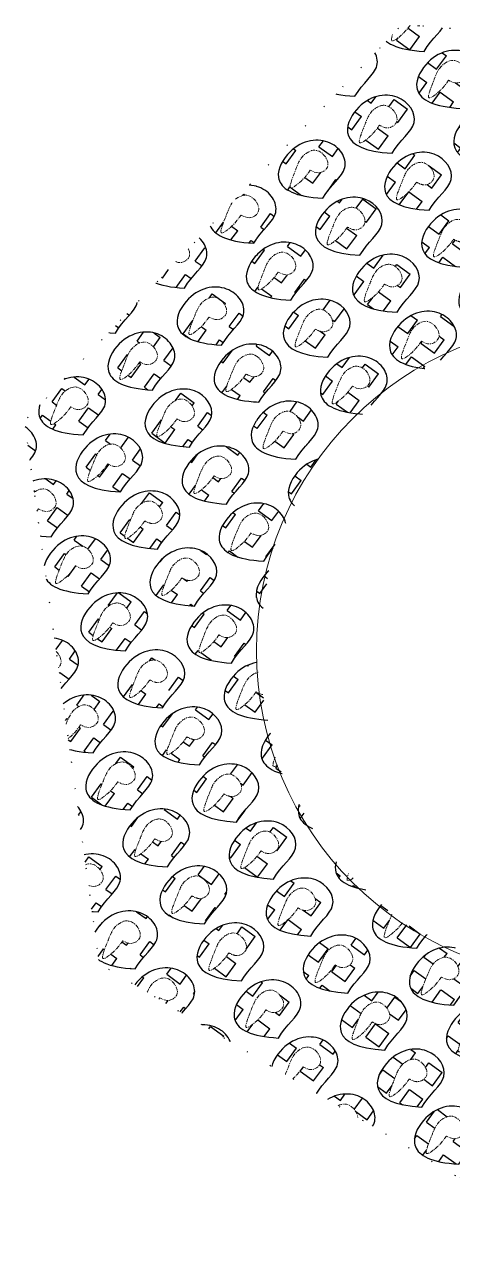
# Model space of a CAD drawing. Header units: metres. Extents: x 7423802 to 7424805, y 5547492 to 5548090.
# Drawn here: x 7424014.9 to 7424064.3, y 5547563.8 to 5547704.6 of the extents above; entities that cross this region are included whole.
import ezdxf
from ezdxf.lldxf.tags import DXFTag
from ezdxf.xclip import XClip

# ---------------------------------------------------------------- set-up
doc = ezdxf.new("R2010")
doc.units = ezdxf.units.M
doc.header["$XCLIPFRAME"] = 0
doc.linetypes.add('ACAD_ISO07W100', pattern=[3, 0, -3])
doc.linetypes.add('CENTER2', pattern=[1.125, 0.75, -0.125, 0.125, -0.125])
doc.layers.add('block1', color=7, linetype='Continuous')
doc.styles.get("Standard").update_dxf_attribs({"font": 'simplex.shx'})
tags = doc.linetypes.add('GAS_LINE', pattern='A,12.7,-5.08,["GAS",Standard,S=2.54,R=0,X=-2.54,Y=-1.27],-6.35', length=24.13).pattern_tags.tags
tags[6] = DXFTag(74, 10)

# ---------------------------------------------------------------- blocks, each defined once
blk = doc.blocks.new('hatch_spline')
at = {"transparency": 33554574}
h = blk.add_hatch(dxfattribs=at)
h.set_pattern_fill('SQUARE', color=2, angle=201)
h.set_pattern_definition([(201, (-7423979.264517278, -5547704.75986989), (1.137818239806329, -2.964117854128615), [3.175, -3.175]), (291, (-7423979.264517278, -5547704.75986989), (2.964117854128615, 1.137818239806329), [3.175, -3.175])])
edge = h.paths.add_edge_path()
edge.add_spline(control_points=[(-5.857893471606076, 0.9148234892636538), (0.5254013547673821, 9.689045410603285), (7.227854807861149, 1.473182311281562), (3.318091493099928, -7.221273535862565), (-4.501442330889404, -7.221273535862565), (-4.501442330889404, -1.717444008216262), (-5.857893471606076, 0.9148234892636538)], knot_values=[0, 0, 0, 0, 1, 2, 3, 4, 4, 4, 4], degree=3, periodic=0)
edge = h.paths.add_edge_path(flags=16)
edge.add_spline(control_points=[(0, 0), (-0.5021674792492153, -0.2794995014620303), (-1.621198675049943, -0.9023368500979467), (-1.728536812329649, -4.174091568120614), (2.982330547352031, -3.969654133719334), (3.366566966239177, 0.03243261858524715), (1.743348310546635, 1.995321945283214), (-1.195045324245114, 6.38195860637136), (-0.8642492587665467, 2.176036148728188), (-0.3018211806257893, 0.7599356237006007), (0, 0)], knot_values=[0, 0, 0, 0, 1.656528337866941, 3.691411657267192, 7.508038780660311, 9.966270607100121, 13.77390573239109, 16.91747088329315, 19.28498090402603, 22.02690629592761, 22.02690629592761, 22.02690629592761, 22.02690629592761], degree=3, periodic=0)
at = {"color": 6, "lineweight": -2}
blk.add_open_spline([(-5.857893471606076, 0.9148234892636538), (0.5254013547673821, 9.689045410603285), (7.227854807861149, 1.473182311281562), (3.318091493099928, -7.221273535862565), (-4.501442330889404, -7.221273535862565), (-4.501442330889404, -1.717444008216262), (-5.857893471606076, 0.9148234892636538)], degree=3, dxfattribs=at)
at = {"color": 4, "linetype": 'CENTER2', "lineweight": 20}
blk.add_spline([(0, 0), (-1.291781322099268, -1.037008751183748), (-1.291781322099268, -3.071892070583999), (2.52484580129385, -3.071892070583999), (3.112017821520567, -0.6848158817738295), (1.330927082337439, 2.680566864088178), (-0.802471905015409, 4.989378380589187), (-0.802471905015409, 2.621868359856308), (0, 0)], degree=3, dxfattribs=at)
blk = doc.blocks.new('block1')
at = {"layer": 'block1', "color": 2, "linetype": 'ACAD_ISO07W100', "lineweight": -3, "elevation": 208, "flags": 128}
blk.add_lwpolyline([(1.342236456461251, 1.280465233139694), (-33.61044885776937, 53.98387701995671), (-96.60827826801687, 59.51680701691657), (-140.2126013059169, 13.71284608542919), (-131.5884733581915, -48.93668896425515), (-77.23003866989166, -81.25542042031884), (-18.07030727155507, -58.90668431483209)], close=True, dxfattribs=at)
at = {"layer": 'block1', "color": 3, "linetype": 'GAS_LINE', "lineweight": 5}
blk.add_circle((-75.58591820951551, -12.78543201182038, 208), 37.85360475452168, dxfattribs=at)
at = {"layer": 'block1'}
ref = blk.add_blockref('hatch_spline', (-103.5124216564, 54.4605379877612), dxfattribs=dict(at, xscale=0.6, yscale=0.6, zscale=0.6, rotation=123.0175297445409))
XClip(ref).set_block_clipping_path([(-59.89904173859395, -91.82400900870562), (0.7961065087001771, -14.24048314243555), (-8.62678069085814, 25.337823497131467), (-84.96128992014565, 74.94324406422675), (-70.45975093008019, 61.93172178789973), (-60.61972487648018, 45.11600793711841), (-56.379646327579394, 26.099802246317267), (-58.143887819955125, 6.696663403883576), (-65.74419520259835, -11.2429484333843), (-78.45573389553465, -26.008148362860084), (-95.06621571094729, -36.19079236499965), (-113.99151371908374, -40.81977069191635), (-133.42673901212402, -39.453621784225106), (-151.51837137178518, -32.222634049132466), (-153.71549907815643, -30.858072770759463)])
ref = blk.add_blockref('hatch_spline', (-95.52982807904482, 59.64796783681959), dxfattribs=dict(at, xscale=0.6, yscale=0.6, zscale=0.6, rotation=123.0175297445409))
XClip(ref).set_block_clipping_path([(-59.89904173964169, -75.95726980827749), (0.7961065076524392, 1.6262560579925776), (-8.626780691905878, 41.204562697559595), (-84.96128992119338, 90.80998326465487), (-70.45975093112793, 77.79846098832786), (-60.619724877527915, 60.98274713754654), (-56.37964632862713, 41.966541446745396), (-58.14388782100286, 22.563402604311705), (-65.74419520364609, 4.623790767043829), (-78.45573389658239, -10.141409162431955), (-95.06621571199503, -20.324053164571524), (-113.99151372013148, -24.95303149148822), (-133.42673901317175, -23.586882583796978), (-151.51837137283292, -16.355894848704338), (-153.71549907920416, -14.991333570331335)])
ref = blk.add_blockref('hatch_spline', (-91.25160806439817, 53.06449729204178), dxfattribs=dict(at, xscale=0.6, yscale=0.6, zscale=0.6, rotation=123.0175297445409))
XClip(ref).set_block_clipping_path([(-46.813293458661065, -75.95726980827749), (13.881854788633063, 1.6262560579925776), (4.458967589074746, 41.204562697559595), (-71.87554164021276, 90.80998326465487), (-57.374002650147304, 77.79846098832786), (-47.53397659654729, 60.98274713754654), (-43.29389804764651, 41.966541446745396), (-45.05813954002224, 22.563402604311705), (-52.65844692266546, 4.623790767043829), (-65.36998561560176, -10.141409162431955), (-81.9804674310144, -20.324053164571524), (-100.90576543915085, -24.95303149148822), (-120.34099073219113, -23.586882583796978), (-138.4326230918523, -16.355894848704338), (-140.62975079822354, -14.991333570331335)])
ref = blk.add_blockref('hatch_spline', (-111.4950152346864, 49.27310813870281), dxfattribs=dict(at, xscale=0.6, yscale=0.6, zscale=0.6, rotation=123.0175297445409))
XClip(ref).set_block_clipping_path([(-59.89904173766263, -107.69074820913374), (0.7961065096314996, -30.10722234286368), (-8.626780689926818, 9.471084296703339), (-84.96128991921432, 59.07650486379862), (-70.45975092914887, 46.064982587471604), (-60.619724875548854, 29.249268736690283), (-56.37964632664807, 10.23306304588914), (-58.1438878190238, -9.170075796544552), (-65.74419520166703, -27.109687633812428), (-78.45573389460333, -41.87488756328821), (-95.06621571001597, -52.05753156542778), (-113.99151371815242, -56.686509892344475), (-133.4267390111927, -55.320360984653234), (-151.51837137085386, -48.089373249560595), (-153.7154990772251, -46.72481197118759)])
at = {"layer": 'block1', "xscale": 0.6, "yscale": 0.6, "zscale": 0.6, "rotation": 123.0175297445409}
for p in [(-99.23420164175332, 47.87706744298339), (-86.97338804975152, 46.48102674726397), (-94.95598162710667, 41.29359689820558), (-102.9385752053931, 36.10616705007851), (-90.67776161246002, 34.71012635342777), (-98.66035519074649, 29.52269650436938), (-106.6429487681016, 24.33526665624231), (-122.6081359237432, 13.96040695905685), (-130.5907295020297, 8.772977109998465), (-126.3125094864517, 2.189506565220654), (-122.0342894727364, -4.393963979557157), (-130.0168830510229, -9.581393828615546), (-125.7386630363762, -16.16486437339336), (-121.4604430217296, -22.74833491817117), (-117.1822230070829, -29.33180546294898), (-125.1648165844381, -34.51923531200737), (-112.9040029924363, -35.91527600772679), (-120.8865965697914, -41.10270585678518), (-108.6257829777896, -42.4987465525046), (-116.6083765551448, -47.68617640156299), (-104.347562963143, -49.08221709728241), (-100.0693429484963, -55.66568764206022), (-87.8085293546319, -57.06172833777964), (-95.79112293384969, -62.24915818683803)]:
    blk.add_blockref('hatch_spline', p, dxfattribs=at)
at = {"layer": 'block1'}
ref = blk.add_blockref('hatch_spline', (-107.2167952191085, 42.689637593925), dxfattribs=dict(at, xscale=0.6, yscale=0.6, zscale=0.6, rotation=123.0175297445409))
XClip(ref).set_block_clipping_path([(-46.813293455634266, -107.69074820913374), (13.881854791659862, -30.10722234286368), (4.458967592101544, 9.471084296703339), (-71.87554163718596, 59.07650486379862), (-57.374002647120506, 46.064982587471604), (-47.53397659352049, 29.249268736690283), (-43.29389804461971, 10.23306304588914), (-45.05813953699544, -9.170075796544552), (-52.65844691963866, -27.109687633812428), (-65.36998561257496, -41.87488756328821), (-81.9804674279876, -52.05753156542778), (-100.90576543612406, -56.686509892344475), (-120.34099072916433, -55.320360984653234), (-138.4326230888255, -48.089373249560595), (-140.62975079519674, -46.72481197118759)])
ref = blk.add_blockref('hatch_spline', (-115.1993887973949, 37.50220774579793), dxfattribs=dict(at, xscale=0.6, yscale=0.6, zscale=0.6, rotation=123.0175297445409))
XClip(ref).set_block_clipping_path([(-156.45848546316847, -129.97256425768137), (-222.94073486933485, -48.18388653174043), (-200.44677622569725, 54.78843554854393), (-105.91501917643473, 101.40414320677519), (-10.529804880265146, 56.560657788068056), (4.458967592101544, -6.395654913038015), (-71.87554166512564, 43.20976567082107), (-74.07266938732937, 44.5743269585073), (-92.16430174605921, 51.805314691737294), (-111.59952703909948, 53.171463599428535), (-130.52482504723594, 48.542485274374485), (-147.13530686451122, 38.35984127596021), (-159.84684555558488, 23.594641340896487), (-167.4471529382281, 5.655029509216547), (-169.21139443153515, -13.748109336942434), (-164.97131588170305, -32.76431502774358), (-155.13128982903436, -49.580028880387545), (-140.62975083803758, -62.59155115485191), (-46.813293455634266, -123.5574874188751), (-51.062517795246094, -128.98905511572957)])
ref = blk.add_blockref('hatch_spline', (-115.1993887973949, 37.50220774486661), dxfattribs=dict(at, xscale=0.6, yscale=0.6, zscale=0.6, rotation=123.0175297445409))
XClip(ref).set_block_clipping_path([(-46.813293455634266, -123.5574874188751), (13.881854791659862, -45.97396155260503), (4.458967592101544, -6.395654913038015), (-71.87554163718596, 43.209765654057264), (-57.374002647120506, 30.19824337773025), (-47.53397659352049, 13.382529526948929), (-43.29389804461971, -5.633676163852215), (-45.05813953699544, -25.036815006285906), (-52.65844691963866, -42.97642684355378), (-65.36998561257496, -57.741626773029566), (-81.9804674279876, -67.92427077516913), (-100.90576543612406, -72.55324910208583), (-120.34099072916433, -71.18710019439459), (-138.4326230888255, -63.95611245930195), (-140.62975079519674, -62.591551180928946)])
ref = blk.add_blockref('hatch_spline', (-123.1819823756814, 32.31477789673954), dxfattribs=dict(at, xscale=0.6, yscale=0.6, zscale=0.6, rotation=123.0175297445409))
XClip(ref).set_block_clipping_path([(-156.45848546316847, -145.8393034581095), (-222.94073486933485, -64.05062573216856), (-200.44677622569725, 38.9216963481158), (-105.91501917643473, 85.53740400634706), (-10.529804880265146, 40.69391858763993), (4.458967592101544, -22.262394113466144), (-71.87554166512564, 27.343026470392942), (-74.07266938732937, 28.70758775807917), (-92.16430174605921, 35.938575491309166), (-111.59952703909948, 37.304724399000406), (-130.52482504723594, 32.67574607394636), (-147.13530686451122, 22.49310207553208), (-159.84684555558488, 7.727902140468359), (-167.4471529382281, -10.211709691211581), (-169.21139443153515, -29.614848537370563), (-164.97131588170305, -48.631054228171706), (-155.13128982903436, -65.44676808081567), (-140.62975083803758, -78.45829035528004), (-46.813293455634266, -139.42422661930323), (-51.062517795246094, -144.8557943161577)])
ref = blk.add_blockref('hatch_spline', (-110.9211687836796, 30.91873720195144), dxfattribs=dict(at, xscale=0.6, yscale=0.6, zscale=0.6, rotation=123.0175297445409))
XClip(ref).set_block_clipping_path([(-143.37273718521465, -129.97256425768137), (-209.85498659138102, -48.18388653174043), (-187.36102794774342, 54.78843554854393), (-92.8292708984809, 101.40414320677519), (2.5559433976886794, 56.560657788068056), (17.54471587005537, -6.395654913038015), (-58.78979338717181, 43.20976567082107), (-60.986921109375544, 44.5743269585073), (-79.07855346810538, 51.805314691737294), (-98.51377876114566, 53.171463599428535), (-117.43907676928211, 48.542485274374485), (-134.0495585865574, 38.35984127596021), (-146.76109727763105, 23.594641340896487), (-154.36140466027427, 5.655029509216547), (-156.12564615358133, -13.748109336942434), (-151.88556760374922, -32.76431502774358), (-142.04554155108053, -49.580028880387545), (-127.54400256008375, -62.59155115485191), (-33.72754517768044, -123.5574874188751), (-37.97676951729227, -128.98905511572957)])
ref = blk.add_blockref('hatch_spline', (-110.9211687827483, 30.91873720102012), dxfattribs=dict(at, xscale=0.6, yscale=0.6, zscale=0.6, rotation=123.0175297445409))
XClip(ref).set_block_clipping_path([(-33.727545175584964, -123.5574874188751), (26.967603071709163, -45.97396155260503), (17.544715872150846, -6.395654913038015), (-58.78979335713666, 43.209765654057264), (-44.288254367071204, 30.19824337773025), (-34.44822831347119, 13.382529526948929), (-30.208149764570408, -5.633676163852215), (-31.97239125694614, -25.036815006285906), (-39.57269863958936, -42.97642684355378), (-52.28423733252566, -57.741626773029566), (-68.8947191479383, -67.92427077516913), (-87.82001715607475, -72.55324910208583), (-107.25524244911503, -71.18710019439459), (-125.34687480877619, -63.95611245930195), (-127.54400251514744, -62.591551180928946)])
ref = blk.add_blockref('hatch_spline', (-86.39954159781337, 28.12665580864996), dxfattribs=dict(at, xscale=0.6, yscale=0.6, zscale=0.6, rotation=123.0175297445409))
XClip(ref).set_block_clipping_path([(-7.556048613623716, -91.82400900870562), (53.13909963367041, -14.24048314243555), (43.716212434112094, 25.337823497131467), (-32.61829679517541, 74.94324406422675), (-18.116757805109955, 61.93172178789973), (-8.276731751509942, 45.11600793711841), (-4.036653202609159, 26.099802246317267), (-5.8008946949848905, 6.696663403883576), (-13.401202077628113, -11.2429484333843), (-26.112740770564415, -26.008148362860084), (-42.723222585977055, -36.19079236499965), (-61.648520594113506, -40.81977069191635), (-81.08374588715378, -39.453621784225106), (-99.17537824681494, -32.222634049132466), (-101.37250595318619, -30.858072770759463)])
ref = blk.add_blockref('hatch_spline', (-131.1645759530365, 27.12734804861248), dxfattribs=dict(at, xscale=0.6, yscale=0.6, zscale=0.6, rotation=123.0175297445409))
XClip(ref).set_block_clipping_path([(-156.45848546316847, -161.70604265667498), (-222.94073486933485, -79.91736493073404), (-200.44677622569725, 23.05495714955032), (-105.91501917643473, 69.67066480778158), (-10.529804880265146, 24.827179389074445), (4.458967592101544, -38.12913331203163), (-71.87554166512564, 11.47628727182746), (-74.07266938732937, 12.840848559513688), (-92.16430174605921, 20.071836292743683), (-111.59952703909948, 21.437985200434923), (-130.52482504723594, 16.809006875380874), (-147.13530686451122, 6.626362876966596), (-159.84684555558488, -8.138837058097124), (-167.4471529382281, -26.078448889777064), (-169.21139443153515, -45.481587735936046), (-164.97131588170305, -64.49779342673719), (-155.13128982903436, -81.31350727938116), (-140.62975083803758, -94.32502955384552), (-46.813293455634266, -155.2909658178687), (-51.062517795246094, -160.72253351472318)])
ref = blk.add_blockref('hatch_spline', (-118.9037623610348, 25.73130735289305), dxfattribs=dict(at, xscale=0.6, yscale=0.6, zscale=0.6, rotation=123.0175297445409))
XClip(ref).set_block_clipping_path([(-143.3727371841669, -145.8393034581095), (-209.85498659033328, -64.05062573216856), (-187.36102794669569, 38.9216963481158), (-92.82927089743316, 85.53740400634706), (2.5559433987364173, 40.69391858763993), (17.544715871103108, -22.262394113466144), (-58.789793386124074, 27.343026470392942), (-60.986921108327806, 28.70758775807917), (-79.07855346705765, 35.938575491309166), (-98.51377876009792, 37.304724399000406), (-117.43907676823437, 32.67574607394636), (-134.04955858550966, 22.49310207553208), (-146.7610972765833, 7.727902140468359), (-154.36140465922654, -10.211709691211581), (-156.1256461525336, -29.614848537370563), (-151.88556760270149, -48.631054228171706), (-142.0455415500328, -65.44676808081567), (-127.54400255903602, -78.45829035528004), (-33.7275451766327, -139.42422661930323), (-37.97676951624453, -144.8557943161577)])
ref = blk.add_blockref('hatch_spline', (-118.9037623610348, 25.73130735196173), dxfattribs=dict(at, xscale=0.6, yscale=0.6, zscale=0.6, rotation=123.0175297445409))
XClip(ref).set_block_clipping_path([(-33.727545175584964, -139.42422661930323), (26.967603071709163, -61.84070075303316), (17.544715872150846, -22.262394113466144), (-58.78979335713666, 27.343026453629136), (-44.288254367071204, 14.331504177302122), (-34.44822831347119, -2.4842096734791994), (-30.208149764570408, -21.500415364280343), (-31.97239125694614, -40.903554206714034), (-39.57269863958936, -58.84316604398191), (-52.28423733252566, -73.6083659734577), (-68.8947191479383, -83.79100997559726), (-87.82001715607475, -88.41998830251396), (-107.25524244911503, -87.05383939482272), (-125.34687480877619, -79.82285165973008), (-127.54400251514744, -78.45829038135707)])
ref = blk.add_blockref('hatch_spline', (-94.38213517516851, 22.93922595959157), dxfattribs=dict(at, xscale=0.6, yscale=0.6, zscale=0.6, rotation=123.0175297445409))
XClip(ref).set_block_clipping_path([(-7.5560486116446555, -107.69074820913374), (53.13909963564947, -30.10722234286368), (43.716212436091155, 9.471084296703339), (-32.61829679319635, 59.07650486379862), (-18.116757803130895, 46.064982587471604), (-8.276731749530882, 29.249268736690283), (-4.036653200630099, 10.23306304588914), (-5.80089469300583, -9.170075796544552), (-13.401202075649053, -27.109687633812428), (-26.112740768585354, -41.87488756328821), (-42.723222583997995, -52.05753156542778), (-61.648520592134446, -56.686509892344475), (-81.08374588517472, -55.320360984653234), (-99.17537824483588, -48.089373249560595), (-101.37250595120713, -46.72481197118759)])
ref = blk.add_blockref('hatch_spline', (-126.8863559383899, 20.54387750383466), dxfattribs=dict(at, xscale=0.6, yscale=0.6, zscale=0.6, rotation=123.0175297445409))
XClip(ref).set_block_clipping_path([(-143.37273718218785, -161.70604265667498), (-209.85498658835422, -79.91736493073404), (-187.36102794471662, 23.05495714955032), (-92.8292708954541, 69.67066480778158), (2.5559434007154778, 24.827179389074445), (17.54471587308217, -38.12913331203163), (-58.789793384145014, 11.47628727182746), (-60.986921106348746, 12.840848559513688), (-79.07855346507858, 20.071836292743683), (-98.51377875811886, 21.437985200434923), (-117.43907676625531, 16.809006875380874), (-134.0495585835306, 6.626362876966596), (-146.76109727460425, -8.138837058097124), (-154.36140465724748, -26.078448889777064), (-156.12564615055453, -45.481587735936046), (-151.88556760072242, -64.49779342673719), (-142.04554154805373, -81.31350727938116), (-127.54400255705696, -94.32502955384552), (-33.72754517465364, -155.2909658178687), (-37.97676951426547, -160.72253351472318)])
ref = blk.add_blockref('hatch_spline', (-114.6255423463881, 19.14783680811524), dxfattribs=dict(at, xscale=0.6, yscale=0.6, zscale=0.6, rotation=123.0175297445409))
XClip(ref).set_block_clipping_path([(-130.28698890318628, -145.8393034581095), (-196.76923830935266, -64.05062573216856), (-174.27527966571506, 38.9216963481158), (-79.74352261645254, 85.53740400634706), (15.641691679717042, 40.69391858763993), (30.630464152083732, -22.262394113466144), (-45.70404510514345, 27.343026470392942), (-47.90117282734718, 28.70758775807917), (-65.99280518607702, 35.938575491309166), (-85.4280304791173, 37.304724399000406), (-104.35332848725375, 32.67574607394636), (-120.96381030452903, 22.49310207553208), (-133.6753489956027, 7.727902140468359), (-141.2756563782459, -10.211709691211581), (-143.03989787155297, -29.614848537370563), (-138.79981932172086, -48.631054228171706), (-128.95979326905217, -65.44676808081567), (-114.45825427805539, -78.45829035528004), (-20.641796895652078, -139.42422661930323), (-24.891021235263906, -144.8557943161577)])
ref = blk.add_blockref('hatch_spline', (-114.6255423454568, 19.14783680718392), dxfattribs=dict(at, xscale=0.6, yscale=0.6, zscale=0.6, rotation=123.0175297445409))
XClip(ref).set_block_clipping_path([(-20.641796893673018, -139.42422661930323), (40.05335135362111, -61.84070075303316), (30.630464154062793, -22.262394113466144), (-45.70404507522471, 27.343026453629136), (-31.202506085159257, 14.331504177302122), (-21.362480031559244, -2.4842096734791994), (-17.12240148265846, -21.500415364280343), (-18.886642975034192, -40.903554206714034), (-26.486950357677415, -58.84316604398191), (-39.198489050613716, -73.6083659734577), (-55.80897086602636, -83.79100997559726), (-74.73426887416281, -88.41998830251396), (-94.16949416720308, -87.05383939482272), (-112.26112652686425, -79.82285165973008), (-114.4582542332355, -78.45829038135707)])
ref = blk.add_blockref('hatch_spline', (-102.364728753455, 17.75179611053318), dxfattribs=dict(at, xscale=0.6, yscale=0.6, zscale=0.6, rotation=123.0175297445409))
XClip(ref).set_block_clipping_path([(-7.5560486116446555, -123.5574874188751), (53.13909963564947, -45.97396155260503), (43.716212436091155, -6.395654913038015), (-32.61829679319635, 43.209765654057264), (-18.116757803130895, 30.19824337773025), (-8.276731749530882, 13.382529526948929), (-4.036653200630099, -5.633676163852215), (-5.80089469300583, -25.036815006285906), (-13.401202075649053, -42.97642684355378), (-26.112740768585354, -57.741626773029566), (-42.723222583997995, -67.92427077516913), (-61.648520592134446, -72.55324910208583), (-81.08374588517472, -71.18710019439459), (-99.17537824483588, -63.95611245930195), (-101.37250595120713, -62.591551180928946)])
ref = blk.add_blockref('hatch_spline', (-134.8689495166764, 15.3564476557076), dxfattribs=dict(at, xscale=0.6, yscale=0.6, zscale=0.6, rotation=123.0175297445409))
XClip(ref).set_block_clipping_path([(-143.37273718311917, -177.57278186827898), (-209.85498658928555, -95.78410414233804), (-187.36102794564795, 7.18821793794632), (-92.82927089638542, 53.80392559617758), (2.555943399784155, 8.960440177470446), (17.544715872150846, -53.995872523635626), (-58.78979338507634, -4.39045193977654), (-60.98692110728007, -3.025890652090311), (-79.07855346600991, 4.205097081139684), (-98.51377875905018, 5.571245988830924), (-117.43907676718663, 0.9422676637768745), (-134.04955858446192, -9.240376334637403), (-146.76109727553558, -24.005576269701123), (-154.3614046581788, -41.94518810138106), (-156.12564615148585, -61.348326947540045), (-151.88556760165375, -80.36453263834119), (-142.04554154898506, -97.18024649098516), (-127.54400255798828, -110.19176876544952), (-33.727545175584964, -171.1577050294727), (-37.97676951519679, -176.58927272632718)])
ref = blk.add_blockref('hatch_spline', (-110.3473223317415, 12.56436626240611), dxfattribs=dict(at, xscale=0.6, yscale=0.6, zscale=0.6, rotation=123.0175297445409))
XClip(ref).set_block_clipping_path([(-117.2012406202266, -145.8393034581095), (-183.68349002639297, -64.05062573216856), (-161.18953138275538, 38.9216963481158), (-66.65777433349285, 85.53740400634706), (28.727439962676726, 40.69391858763993), (43.71621243504342, -22.262394113466144), (-32.618296822183765, 27.343026470392942), (-34.8154245443875, 28.70758775807917), (-52.907056903117336, 35.938575491309166), (-72.34228219615761, 37.304724399000406), (-91.26758020429406, 32.67574607394636), (-107.87806202156935, 22.49310207553208), (-120.589600712643, 7.727902140468359), (-128.18990809528623, -10.211709691211581), (-129.95414958859328, -29.614848537370563), (-125.71407103876118, -48.631054228171706), (-115.87404498609249, -65.44676808081567), (-101.37250599509571, -78.45829035528004), (-7.556048612692393, -139.42422661930323), (-11.805272952304222, -144.8557943161577)])
ref = blk.add_blockref('hatch_spline', (-110.3473223308101, 12.56436626240611), dxfattribs=dict(at, xscale=0.6, yscale=0.6, zscale=0.6, rotation=123.0175297445409))
XClip(ref).set_block_clipping_path([(-7.5560486116446555, -139.42422661930323), (53.13909963564947, -61.84070075303316), (43.716212436091155, -22.262394113466144), (-32.61829679319635, 27.343026453629136), (-18.116757803130895, 14.331504177302122), (-8.276731749530882, -2.4842096734791994), (-4.036653200630099, -21.500415364280343), (-5.80089469300583, -40.903554206714034), (-13.401202075649053, -58.84316604398191), (-26.112740768585354, -73.6083659734577), (-42.723222583997995, -83.79100997559726), (-61.648520592134446, -88.41998830251396), (-81.08374588517472, -87.05383939482272), (-99.17537824483588, -79.82285165973008), (-101.37250595120713, -78.45829038135707)])
ref = blk.add_blockref('hatch_spline', (-98.08650873880833, 11.16832556668669), dxfattribs=dict(at, xscale=0.6, yscale=0.6, zscale=0.6, rotation=123.0175297445409))
XClip(ref).set_block_clipping_path([(5.529699667356908, -123.5574874188751), (66.22484791465104, -45.97396155260503), (56.80196071509272, -6.395654913038015), (-19.532548514194787, 43.209765654057264), (-5.031009524129331, 30.19824337773025), (4.809016529470682, 13.382529526948929), (9.049095078371465, -5.633676163852215), (7.284853585995734, -25.036815006285906), (-0.31545379664748907, -42.97642684355378), (-13.02699248958379, -57.741626773029566), (-29.63747430499643, -67.92427077516913), (-48.56277231313288, -72.55324910208583), (-67.99799760617316, -71.18710019439459), (-86.08962996583432, -63.95611245930195), (-88.28675767220557, -62.591551180928946)])
ref = blk.add_blockref('hatch_spline', (-142.8515430949628, 10.16901780571789), dxfattribs=dict(at, xscale=0.6, yscale=0.6, zscale=0.6, rotation=123.0175297445409))
XClip(ref).set_block_clipping_path([(-143.3727371811401, -193.43952106684446), (-209.85498658730648, -111.65084334090352), (-187.3610279436689, -8.678521260619164), (-92.82927089440636, 37.937186397612095), (2.5559434017632157, -6.9062990210950375), (17.544715874129906, -69.86261172220111), (-58.789793383097276, -20.257191138342023), (-60.98692110530101, -18.892629850655794), (-79.07855346403085, -11.6616421174258), (-98.51377875707112, -10.295493209734559), (-117.43907676520757, -14.924471534788609), (-134.04955858248286, -25.107115533202887), (-146.76109727355652, -39.872315468266606), (-154.36140465619974, -57.81192729994655), (-156.1256461495068, -77.21506614610553), (-151.8855675996747, -96.23127183690667), (-142.045541547006, -113.04698568955064), (-127.54400255600922, -126.058507964015), (-33.727545173605904, -187.0244442280382), (-37.97676951321773, -192.45601192489266)])
ref = blk.add_blockref('hatch_spline', (-118.3299159090966, 7.376936414279044), dxfattribs=dict(at, xscale=0.6, yscale=0.6, zscale=0.6, rotation=123.0175297445409))
XClip(ref).set_block_clipping_path([(-117.20124061917886, -161.70604265667498), (-183.68349002534524, -79.91736493073404), (-161.18953138170764, 23.05495714955032), (-66.65777433244511, 69.67066480778158), (28.727439963724464, 24.827179389074445), (43.716212436091155, -38.12913331203163), (-32.61829682113603, 11.47628727182746), (-34.81542454333976, 12.840848559513688), (-52.9070569020696, 20.071836292743683), (-72.34228219510987, 21.437985200434923), (-91.26758020324633, 16.809006875380874), (-107.87806202052161, 6.626362876966596), (-120.58960071159527, -8.138837058097124), (-128.1899080942385, -26.078448889777064), (-129.95414958754554, -45.481587735936046), (-125.71407103771344, -64.49779342673719), (-115.87404498504475, -81.31350727938116), (-101.37250599404797, -94.32502955384552), (-7.5560486116446555, -155.2909658178687), (-11.805272951256484, -160.72253351472318)])
ref = blk.add_blockref('hatch_spline', (-118.3299159090966, 7.376936413347721), dxfattribs=dict(at, xscale=0.6, yscale=0.6, zscale=0.6, rotation=123.0175297445409))
XClip(ref).set_block_clipping_path([(-7.5560486116446555, -155.2909658178687), (53.13909963564947, -77.70743995159864), (43.716212436091155, -38.12913331203163), (-32.61829679319635, 11.476287255063653), (-18.116757803130895, -1.535235021263361), (-8.276731749530882, -18.350948872044683), (-4.036653200630099, -37.367154562845826), (-5.80089469300583, -56.77029340527952), (-13.401202075649053, -74.70990524254739), (-26.112740768585354, -89.47510517202318), (-42.723222583997995, -99.65774917416275), (-61.648520592134446, -104.28672750107944), (-81.08374588517472, -102.9205785933882), (-99.17537824483588, -95.68959085829556), (-101.37250595120713, -94.32502957992256)])
ref = blk.add_blockref('hatch_spline', (-106.0691023170948, 5.9808957176283), dxfattribs=dict(at, xscale=0.6, yscale=0.6, zscale=0.6, rotation=123.0175297445409))
XClip(ref).set_block_clipping_path([(5.529699668404646, -139.42422661930323), (66.22484791569877, -61.84070075303316), (56.80196071614046, -22.262394113466144), (-19.53254851314705, 27.343026453629136), (-5.031009523081593, 14.331504177302122), (4.80901653051842, -2.4842096734791994), (9.049095079419203, -21.500415364280343), (7.284853587043472, -40.903554206714034), (-0.3154537955997512, -58.84316604398191), (-13.026992488536052, -73.6083659734577), (-29.637474303948693, -83.79100997559726), (-48.562772312085144, -88.41998830251396), (-67.99799760512542, -87.05383939482272), (-86.08962996478658, -79.82285165973008), (-88.28675767115783, -78.45829038135707)])
ref = blk.add_blockref('hatch_spline', (-138.5733230803162, 3.585547260940075), dxfattribs=dict(at, xscale=0.6, yscale=0.6, zscale=0.6, rotation=123.0175297445409))
XClip(ref).set_block_clipping_path([(-130.28698890120722, -193.43952106684446), (-196.7692383073736, -111.65084334090352), (-174.275279663736, -8.678521260619164), (-79.74352261447348, 37.937186397612095), (15.641691681696102, -6.9062990210950375), (30.630464154062793, -69.86261172220111), (-45.70404510316439, -20.257191138342023), (-47.90117282536812, -18.892629850655794), (-65.99280518409796, -11.6616421174258), (-85.42803047713824, -10.295493209734559), (-104.35332848527469, -14.924471534788609), (-120.96381030254997, -25.107115533202887), (-133.67534899362363, -39.872315468266606), (-141.27565637626685, -57.81192729994655), (-143.0398978695739, -77.21506614610553), (-138.7998193197418, -96.23127183690667), (-128.9597932670731, -113.04698568955064), (-114.45825427607633, -126.058507964015), (-20.641796893673018, -187.0244442280382), (-24.891021233284846, -192.45601192489266)])
ref = blk.add_blockref('hatch_spline', (-114.0516958944499, 0.7934658695012331), dxfattribs=dict(at, xscale=0.6, yscale=0.6, zscale=0.6, rotation=123.0175297445409))
XClip(ref).set_block_clipping_path([(-104.11549233912956, -161.70604265667498), (-170.59774174529593, -79.91736493073404), (-148.10378310165834, 23.05495714955032), (-53.57202605239581, 69.67066480778158), (41.813188243773766, 24.827179389074445), (56.80196071614046, -38.12913331203163), (-19.532548541086726, 11.47628727182746), (-21.729676263290457, 12.840848559513688), (-39.8213086220203, 20.071836292743683), (-59.25653391506057, 21.437985200434923), (-78.18183192319702, 16.809006875380874), (-94.79231374047231, 6.626362876966596), (-107.50385243154597, -8.138837058097124), (-115.10415981418919, -26.078448889777064), (-116.86840130749624, -45.481587735936046), (-112.62832275766414, -64.49779342673719), (-102.78829670499545, -81.31350727938116), (-88.28675771399867, -94.32502955384552), (5.529699668404646, -155.2909658178687), (1.280475328792818, -160.72253351472318)])
ref = blk.add_blockref('hatch_spline', (-114.0516958944499, 0.7934658685699105), dxfattribs=dict(at, xscale=0.6, yscale=0.6, zscale=0.6, rotation=123.0175297445409))
XClip(ref).set_block_clipping_path([(5.529699669335969, -155.2909658178687), (66.2248479166301, -77.70743995159864), (56.80196071707178, -38.12913331203163), (-19.532548512215726, 11.476287255063653), (-5.031009522150271, -1.535235021263361), (4.809016531449743, -18.350948872044683), (9.049095080350526, -37.367154562845826), (7.284853587974794, -56.77029340527952), (-0.3154537946684286, -74.70990524254739), (-13.02699248760473, -89.47510517202318), (-29.63747430301737, -99.65774917416275), (-48.56277231115382, -104.28672750107944), (-67.9979976041941, -102.9205785933882), (-86.08962996385526, -95.68959085829556), (-88.2867576702265, -94.32502957992256)])
ref = blk.add_blockref('hatch_spline', (-134.2951030656695, -2.997923283837736), dxfattribs=dict(at, xscale=0.6, yscale=0.6, zscale=0.6, rotation=123.0175297445409))
XClip(ref).set_block_clipping_path([(-117.20124061917886, -193.43952106684446), (-183.68349002534524, -111.65084334090352), (-161.18953138170764, -8.678521260619164), (-66.65777433244511, 37.937186397612095), (28.727439963724464, -6.9062990210950375), (43.716212436091155, -69.86261172220111), (-32.61829682113603, -20.257191138342023), (-34.81542454333976, -18.892629850655794), (-52.9070569020696, -11.6616421174258), (-72.34228219510987, -10.295493209734559), (-91.26758020324633, -14.924471534788609), (-107.87806202052161, -25.107115533202887), (-120.58960071159527, -39.872315468266606), (-128.1899080942385, -57.81192729994655), (-129.95414958754554, -77.21506614610553), (-125.71407103771344, -96.23127183690667), (-115.87404498504475, -113.04698568955064), (-101.37250599404797, -126.058507964015), (-7.5560486116446555, -187.0244442280382), (-11.805272951256484, -192.45601192489266)])
ref = blk.add_blockref('hatch_spline', (-109.7734758798033, -5.790004675276577), dxfattribs=dict(at, xscale=0.6, yscale=0.6, zscale=0.6, rotation=123.0175297445409))
XClip(ref).set_block_clipping_path([(-91.02974405919667, -161.70604265667498), (-157.51199346536305, -79.91736493073404), (-135.01803482172545, 23.05495714955032), (-40.48627777246293, 69.67066480778158), (54.89893652370665, 24.827179389074445), (69.88770899607334, -38.12913331203163), (-6.4468002611538395, 11.47628727182746), (-8.643927983357571, 12.840848559513688), (-26.73556034208741, 20.071836292743683), (-46.170785635127686, 21.437985200434923), (-65.09608364326414, 16.809006875380874), (-81.70656546053942, 6.626362876966596), (-94.41810415161308, -8.138837058097124), (-102.0184115342563, -26.078448889777064), (-103.78265302756336, -45.481587735936046), (-99.54257447773125, -64.49779342673719), (-89.70254842506256, -81.31350727938116), (-75.20100943406578, -94.32502955384552), (18.615447948337533, -155.2909658178687), (14.366223608725704, -160.72253351472318)])
ref = blk.add_blockref('hatch_spline', (-109.7734758798033, -5.7900046762079), dxfattribs=dict(at, xscale=0.6, yscale=0.6, zscale=0.6, rotation=123.0175297445409))
XClip(ref).set_block_clipping_path([(18.615447950316593, -155.2909658178687), (79.31059619761072, -77.70743995159864), (69.8877089980524, -38.12913331203163), (-6.446800231235102, 11.476287255063653), (8.054738758830354, -1.535235021263361), (17.894764812430367, -18.350948872044683), (22.13484336133115, -37.367154562845826), (20.37060186895542, -56.77029340527952), (12.770294486312196, -74.70990524254739), (0.05875579337589443, -89.47510517202318), (-16.551726022036746, -99.65774917416275), (-35.4770240301732, -104.28672750107944), (-54.91224932321347, -102.9205785933882), (-73.00388168287463, -95.68959085829556), (-75.20100938924588, -94.32502957992256)])
ref = blk.add_blockref('hatch_spline', (-142.2776966430247, -8.185353132896125), dxfattribs=dict(at, xscale=0.6, yscale=0.6, zscale=0.6, rotation=123.0175297445409))
XClip(ref).set_block_clipping_path([(-117.20124061917886, -209.30626027658582), (-183.68349002534524, -127.51758255064487), (-161.18953138170764, -24.545260470360518), (-66.65777433244511, 22.07044718787074), (28.727439963724464, -22.77303823083639), (43.716212436091155, -85.72935093194246), (-32.61829682113603, -36.12393034808338), (-34.81542454333976, -34.75936906039715), (-52.9070569020696, -27.528381327167153), (-72.34228219510987, -26.162232419475913), (-91.26758020324633, -30.791210744529963), (-107.87806202052161, -40.97385474294424), (-120.58960071159527, -55.73905467800796), (-128.1899080942385, -73.6786665096879), (-129.95414958754554, -93.08180535584688), (-125.71407103771344, -112.09801104664803), (-115.87404498504475, -128.913724899292), (-101.37250599404797, -141.92524717375636), (-7.5560486116446555, -202.89118343777955), (-11.805272951256484, -208.32275113463402)])
ref = blk.add_blockref('hatch_spline', (-117.7560694580898, -10.97743452433497), dxfattribs=dict(at, xscale=0.6, yscale=0.6, zscale=0.6, rotation=123.0175297445409))
XClip(ref).set_block_clipping_path([(-91.02974405814894, -177.57278186827898), (-157.5119934643153, -95.78410414233804), (-135.0180348206777, 7.18821793794632), (-40.48627777141519, 53.80392559617758), (54.89893652475439, 8.960440177470446), (69.88770899712108, -53.995872523635626), (-6.446800260106102, -4.39045193977654), (-8.643927982309833, -3.025890652090311), (-26.735560341039672, 4.205097081139684), (-46.17078563407995, 5.571245988830924), (-65.0960836422164, 0.9422676637768745), (-81.70656545949169, -9.240376334637403), (-94.41810415056534, -24.005576269701123), (-102.01841153320856, -41.94518810138106), (-103.78265302651562, -61.348326947540045), (-99.54257447668351, -80.36453263834119), (-89.70254842401482, -97.18024649098516), (-75.20100943301804, -110.19176876544952), (18.61544794938527, -171.1577050294727), (14.366223609773442, -176.58927272632718)])
ref = blk.add_blockref('hatch_spline', (-117.7560694571584, -10.97743452526629), dxfattribs=dict(at, xscale=0.6, yscale=0.6, zscale=0.6, rotation=123.0175297445409))
XClip(ref).set_block_clipping_path([(18.61544795136433, -171.1577050294727), (79.31059619865846, -93.57417916320264), (69.88770899910014, -53.995872523635626), (-6.446800230187364, -4.390451956540346), (8.054738759878092, -17.40197423286736), (17.894764813478105, -34.21768808364868), (22.134843362378888, -53.233893774449825), (20.370601870003156, -72.63703261688352), (12.770294487359934, -90.57664445415139), (0.058755794423632324, -105.34184438362718), (-16.55172602098901, -115.52448838576674), (-35.47702402912546, -120.15346671268344), (-54.912249322165735, -118.7873178049922), (-73.0038816818269, -111.55633006989956), (-75.20100938819814, -110.19176879152656)])
ref = blk.add_blockref('hatch_spline', (-137.999476628378, -14.76882367767394), dxfattribs=dict(at, xscale=0.6, yscale=0.6, zscale=0.6, rotation=123.0175297445409))
XClip(ref).set_block_clipping_path([(-104.11549233621918, -209.3062602672726), (-170.59774174238555, -127.51758254133165), (-148.10378309874795, -24.54526046104729), (-53.57202604948543, 22.070447197183967), (41.81318824668415, -22.773038221523166), (56.80196071905084, -85.72935092262924), (-19.532548538176343, -36.12393033877015), (-21.729676260380074, -34.75936905108392), (-39.821308619109914, -27.528381317853928), (-59.25653391215019, -26.162232410162687), (-78.18183192028664, -30.791210735216737), (-94.79231373756193, -40.973854733631015), (-107.50385242863558, -55.739054668694735), (-115.1041598112788, -73.67866650037467), (-116.86840130458586, -93.08180534653366), (-112.62832275475375, -112.0980110373348), (-102.78829670208506, -128.91372488997877), (-88.28675771108828, -141.92524716444314), (5.529699671315029, -202.89118342846632), (1.280475331703201, -208.3227511253208)])
ref = blk.add_blockref('hatch_spline', (-113.4778494425118, -17.56090506911278), dxfattribs=dict(at, xscale=0.6, yscale=0.6, zscale=0.6, rotation=123.0175297445409))
XClip(ref).set_block_clipping_path([(-77.94399577612057, -177.5727818571031), (-144.42624518228695, -95.78410413116217), (-121.93228653864935, 7.1882179491221905), (-27.400529489386827, 53.80392560735345), (67.98468480678275, 8.960440188646317), (82.97345727914944, -53.995872512459755), (6.6389480219222605, -4.390451928600669), (4.441820299718529, -3.02589064091444), (-13.64981205901131, 4.205097092315555), (-33.085037352051586, 5.571246000006795), (-52.01033536018804, 0.9422676749527454), (-68.62081717746332, -9.240376323461533), (-81.33235586853698, -24.005576258525252), (-88.9326632511802, -41.94518809020519), (-90.69690474448726, -61.348326936364174), (-86.45682619465515, -80.36453262716532), (-76.61680014198646, -97.18024647980928), (-62.11526115098968, -110.19176875427365), (31.701196231413633, -171.15770501829684), (27.451971891801804, -176.5892727151513)])
ref = blk.add_blockref('hatch_spline', (-113.4778494425118, -17.5609050700441), dxfattribs=dict(at, xscale=0.6, yscale=0.6, zscale=0.6, rotation=123.0175297445409))
XClip(ref).set_block_clipping_path([(31.701196232344955, -171.1577050294727), (92.39634447963908, -93.57417916320264), (82.97345728008077, -53.995872523635626), (6.63894805079326, -4.390451956540346), (21.140487040858716, -17.40197423286736), (30.98051309445873, -34.21768808364868), (35.22059164335951, -53.233893774449825), (33.45635015098378, -72.63703261688352), (25.856042768340558, -90.57664445415139), (13.144504075404257, -105.34184438362718), (-3.465977740008384, -115.52448838576674), (-22.391275748144835, -120.15346671268344), (-41.82650104118511, -118.7873178049922), (-59.91813340084627, -111.55633006989956), (-62.11526110721752, -110.19176879152656)])
ref = blk.add_blockref('hatch_spline', (-133.7212566137314, -21.35229422245175), dxfattribs=dict(at, xscale=0.6, yscale=0.6, zscale=0.6, rotation=123.0175297445409))
XClip(ref).set_block_clipping_path([(-91.02974405616987, -209.30626027658582), (-157.51199346233625, -127.51758255064487), (-135.01803481869865, -24.545260470360518), (-40.48627776943613, 22.07044718787074), (54.89893652673345, -22.77303823083639), (69.88770899910014, -85.72935093194246), (-6.446800258127041, -36.12393034808338), (-8.643927980330773, -34.75936906039715), (-26.735560339060612, -27.528381327167153), (-46.17078563210089, -26.162232419475913), (-65.09608364023734, -30.791210744529963), (-81.70656545751262, -40.97385474294424), (-94.41810414858628, -55.73905467800796), (-102.0184115312295, -73.6786665096879), (-103.78265302453656, -93.08180535584688), (-99.54257447470445, -112.09801104664803), (-89.70254842203576, -128.913724899292), (-75.20100943103898, -141.92524717375636), (18.61544795136433, -202.89118343777955), (14.366223611752503, -208.32275113463402)])
ref = blk.add_blockref('hatch_spline', (-109.1996294287965, -24.14437561389059), dxfattribs=dict(at, xscale=0.6, yscale=0.6, zscale=0.6, rotation=123.0175297445409))
XClip(ref).set_block_clipping_path([(-64.85824749513995, -177.57278186827898), (-131.34049690130632, -95.78410414233804), (-108.84653825766873, 7.18821793794632), (-14.314781208406202, 53.80392559617758), (81.07043308776338, 8.960440177470446), (96.05920556013007, -53.995872523635626), (19.724696302902885, -4.39045193977654), (17.527568580699153, -3.025890652090311), (-0.5640637780306861, 4.205097081139684), (-19.99928907107096, 5.571245988830924), (-38.92458707920741, 0.9422676637768745), (-55.5350688964827, -9.240376334637403), (-68.24660758755635, -24.005576269701123), (-75.84691497019958, -41.94518810138106), (-77.61115646350663, -61.348326947540045), (-73.37107791367453, -80.36453263834119), (-63.531051861005835, -97.18024649098516), (-49.02951287000906, -110.19176876544952), (44.78694451239426, -171.1577050294727), (40.53772017278243, -176.58927272632718)])
ref = blk.add_blockref('hatch_spline', (-129.4430365990847, -27.93576476722956), dxfattribs=dict(at, xscale=0.6, yscale=0.6, zscale=0.6, rotation=123.0175297445409))
XClip(ref).set_block_clipping_path([(-77.94399577518925, -209.3062602672726), (-144.42624518135563, -127.51758254133165), (-121.93228653771803, -24.54526046104729), (-27.400529488455504, 22.070447197183967), (67.98468480771407, -22.773038221523166), (82.97345728008077, -85.72935092262924), (6.638948022853583, -36.12393033877015), (4.441820300649852, -34.75936905108392), (-13.649812058079988, -27.528381317853928), (-33.08503735112026, -26.162232410162687), (-52.010335359256715, -30.791210735216737), (-68.620817176532, -40.973854733631015), (-81.33235586760566, -55.739054668694735), (-88.93266325024888, -73.67866650037467), (-90.69690474355593, -93.08180534653366), (-86.45682619372383, -112.0980110373348), (-76.61680014105514, -128.91372488997877), (-62.11526115005836, -141.92524716444314), (31.701196232344955, -202.89118342846632), (27.451971892733127, -208.3227511253208)])
ref = blk.add_blockref('hatch_spline', (-104.9214094141498, -30.7278461586684), dxfattribs=dict(at, xscale=0.6, yscale=0.6, zscale=0.6, rotation=123.0175297445409))
XClip(ref).set_block_clipping_path([(-51.77249921520706, -177.5727818571031), (-118.25474862137344, -95.78410413116217), (-95.76078997773584, 7.1882179491221905), (-1.2290329284733161, 53.80392560735345), (94.15618136769626, 8.960440188646317), (109.14495384006295, -53.995872512459755), (32.81044458283577, -4.390451928600669), (30.61331686063204, -3.02589064091444), (12.5216845019022, 4.205097092315555), (-6.913540791138075, 5.571246000006795), (-25.838838799274527, 0.9422676749527454), (-42.44932061654981, -9.240376323461533), (-55.16085930762347, -24.005576258525252), (-62.76116669026669, -41.94518809020519), (-64.52540818357375, -61.348326936364174), (-60.28532963374164, -80.36453262716532), (-50.44530358107295, -97.18024647980928), (-35.94376459007617, -110.19176875427365), (57.87269279232714, -171.15770501829684), (53.623468452715315, -176.5892727151513)])
ref = blk.add_blockref('hatch_spline', (-137.4256301764399, -33.12319461628795), dxfattribs=dict(at, xscale=0.6, yscale=0.6, zscale=0.6, rotation=123.0175297445409))
XClip(ref).set_block_clipping_path([(-77.94399577414151, -225.17299947701395), (-144.4262451803079, -143.384321751073), (-121.93228653667029, -40.411999670788646), (-27.400529487407766, 6.203707987442613), (67.98468480876181, -38.63977743126452), (82.9734572811285, -101.59609013237059), (6.638948023901321, -51.990669548511505), (4.4418203016975895, -50.626108260825276), (-13.64981205703225, -43.39512052759528), (-33.085037350072525, -42.02897161990404), (-52.01033535820898, -46.65794994495809), (-68.62081717548426, -56.84059394337237), (-81.33235586655792, -71.60579387843609), (-88.93266324920114, -89.54540571011603), (-90.6969047425082, -108.94854455627501), (-86.45682619267609, -127.96475024707615), (-76.6168001400074, -144.78046409972012), (-62.11526114901062, -157.7919863741845), (31.701196233392693, -218.75792263820767), (27.451971893780865, -224.18949033506215)])
ref = blk.add_blockref('hatch_spline', (-100.6431893985718, -37.31131670344621), dxfattribs=dict(at, xscale=0.6, yscale=0.6, zscale=0.6, rotation=123.0175297445409))
XClip(ref).set_block_clipping_path([(-38.68675093213096, -177.5727818571031), (-105.16900033829734, -95.78410413116217), (-82.67504169465974, 7.1882179491221905), (11.856715354602784, 53.80392560735345), (107.24192965077236, 8.960440188646317), (122.23070212313905, -53.995872512459755), (45.89619286591187, -4.390451928600669), (43.69906514370814, -3.02589064091444), (25.6074327849783, 4.205097092315555), (6.172207491938025, 5.571246000006795), (-12.753090516198426, 0.9422676749527454), (-29.363572333473712, -9.240376323461533), (-42.07511102454737, -24.005576258525252), (-49.67541840719059, -41.94518809020519), (-51.439659900497645, -61.348326936364174), (-47.19958135066554, -80.36453262716532), (-37.35955529799685, -97.18024647980928), (-22.85801630700007, -110.19176875427365), (70.95844107540324, -171.15770501829684), (66.70921673579141, -176.5892727151513)])
ref = blk.add_blockref('hatch_spline', (-133.1474101627246, -39.70666516013443), dxfattribs=dict(at, xscale=0.6, yscale=0.6, zscale=0.6, rotation=123.0175297445409))
XClip(ref).set_block_clipping_path([(-64.85824749420863, -225.17299947701395), (-131.340496900375, -143.384321751073), (-108.8465382567374, -40.411999670788646), (-14.31478120747488, 6.203707987442613), (81.0704330886947, -38.63977743126452), (96.05920556106139, -101.59609013237059), (19.724696303834207, -51.990669548511505), (17.527568581630476, -50.626108260825276), (-0.5640637770993635, -43.39512052759528), (-19.99928907013964, -42.02897161990404), (-38.92458707827609, -46.65794994495809), (-55.535068895551376, -56.84059394337237), (-68.24660758662503, -71.60579387843609), (-75.84691496926825, -89.54540571011603), (-77.61115646257531, -108.94854455627501), (-73.3710779127432, -127.96475024707615), (-63.53105186007451, -144.78046409972012), (-49.029512869077735, -157.7919863741845), (44.78694451332558, -218.75792263820767), (40.53772017371375, -224.18949033506215)])
ref = blk.add_blockref('hatch_spline', (-96.36496938485652, -43.89478724822402), dxfattribs=dict(at, xscale=0.6, yscale=0.6, zscale=0.6, rotation=123.0175297445409))
XClip(ref).set_block_clipping_path([(-25.601002652198076, -177.5727818571031), (-92.08325205836445, -95.78410413116217), (-69.58929341472685, 7.1882179491221905), (24.94246363453567, 53.80392560735345), (120.32767793070525, 8.960440188646317), (135.31645040307194, -53.995872512459755), (58.98194114584476, -4.390451928600669), (56.784813423641026, -3.02589064091444), (38.69318106491119, 4.205097092315555), (19.25795577187091, 5.571246000006795), (0.3326577637344599, 0.9422676749527454), (-16.277824053540826, -9.240376323461533), (-28.989362744614482, -24.005576258525252), (-36.589670127257705, -41.94518809020519), (-38.35391162056476, -61.348326936364174), (-34.11383307073265, -80.36453262716532), (-24.273807018063962, -97.18024647980928), (-9.772268027067184, -110.19176875427365), (84.04418935533613, -171.15770501829684), (79.7949650157243, -176.5892727151513)])
ref = blk.add_blockref('hatch_spline', (-84.1041557919234, -45.29082794394344), dxfattribs=dict(at, xscale=0.6, yscale=0.6, zscale=0.6, rotation=123.0175297445409))
XClip(ref).set_block_clipping_path([(-12.515254372148775, -161.70604265667498), (-78.99750377831515, -79.91736493073404), (-56.50354513467755, 23.05495714955032), (38.02821191458497, 69.67066480778158), (133.41342621075455, 24.827179389074445), (148.40219868312124, -38.12913331203163), (72.06768942589406, 11.47628727182746), (69.87056170369033, 12.840848559513688), (51.77892934496049, 20.071836292743683), (32.34370405192021, 21.437985200434923), (13.418406043783762, 16.809006875380874), (-3.192075773491524, 6.626362876966596), (-15.90361446456518, -8.138837058097124), (-23.503921847208403, -26.078448889777064), (-25.268163340515457, -45.481587735936046), (-21.02808479068335, -64.49779342673719), (-11.18805873801466, -81.31350727938116), (3.3134802529821172, -94.32502955384552), (97.12993763538543, -155.2909658178687), (92.8807132957736, -160.72253351472318)])
ref = blk.add_blockref('hatch_spline', (-128.8691901480779, -46.29013570584357), dxfattribs=dict(at, xscale=0.6, yscale=0.6, zscale=0.6, rotation=123.0175297445409))
XClip(ref).set_block_clipping_path([(-51.772499212180264, -225.17299947701395), (-118.25474861834664, -143.384321751073), (-95.76078997470904, -40.411999670788646), (-1.2290329254465178, 6.203707987442613), (94.15618137072306, -38.63977743126452), (109.14495384308975, -101.59609013237059), (32.81044458586257, -51.990669548511505), (30.613316863658838, -50.626108260825276), (12.521684504928999, -43.39512052759528), (-6.913540788111277, -42.02897161990404), (-25.838838796247728, -46.65794994495809), (-42.449320613523014, -56.84059394337237), (-55.16085930459667, -71.60579387843609), (-62.76116668723989, -89.54540571011603), (-64.52540818054695, -108.94854455627501), (-60.28532963071484, -127.96475024707615), (-50.44530357804615, -144.78046409972012), (-35.94376458704937, -157.7919863741845), (57.87269279535394, -218.75792263820767), (53.62346845574211, -224.18949033506215)])
ref = blk.add_blockref('hatch_spline', (-92.08674937020987, -50.47825779300183), dxfattribs=dict(at, xscale=0.6, yscale=0.6, zscale=0.6, rotation=123.0175297445409))
XClip(ref).set_block_clipping_path([(-12.515254371217452, -177.5727818571031), (-78.99750377738383, -95.78410413116217), (-56.50354513374623, 7.1882179491221905), (38.028211915516295, 53.80392560735345), (133.41342621168587, 8.960440188646317), (148.40219868405256, -53.995872512459755), (72.06768942682538, -4.390451928600669), (69.87056170462165, -3.02589064091444), (51.77892934589181, 4.205097092315555), (32.343704052851535, 5.571246000006795), (13.418406044715084, 0.9422676749527454), (-3.1920757725602016, -9.240376323461533), (-15.903614463633858, -24.005576258525252), (-23.50392184627708, -41.94518809020519), (-25.268163339584135, -61.348326936364174), (-21.02808478975203, -80.36453262716532), (-11.188058737083338, -97.18024647980928), (3.31348025391344, -110.19176875427365), (97.12993763631675, -171.15770501829684), (92.88071329670493, -176.5892727151513)])
ref = blk.add_blockref('hatch_spline', (-124.5909701324999, -52.87360625062138), dxfattribs=dict(at, xscale=0.6, yscale=0.6, zscale=0.6, rotation=123.0175297445409))
XClip(ref).set_block_clipping_path([(-38.68675093119964, -225.17299946770072), (-105.16900033736601, -143.38432174175978), (-82.67504169372842, -40.41199966147542), (11.856715355534106, 6.203707996755838), (107.24192965170369, -38.639777421951294), (122.23070212407038, -101.59609012305737), (45.896192866843194, -51.99066953919828), (43.69906514463946, -50.62610825151205), (25.607432785909623, -43.395120518282056), (6.172207492869347, -42.028971610590816), (-12.753090515267104, -46.657949935644865), (-29.36357233254239, -56.84059393405914), (-42.075111023616046, -71.60579386912286), (-49.67541840625927, -89.5454057008028), (-51.43965989956632, -108.94854454696178), (-47.19958134973422, -127.96475023776293), (-37.359555297065526, -144.7804640904069), (-22.85801630606875, -157.79198636487126), (70.95844107633457, -218.75792262889445), (66.70921673672274, -224.18949032574892)])
ref = blk.add_blockref('hatch_spline', (-112.3301565404981, -54.2696469463408), dxfattribs=dict(at, xscale=0.6, yscale=0.6, zscale=0.6, rotation=123.0175297445409))
XClip(ref).set_block_clipping_path([(-25.601002650219016, -209.3062602672726), (-92.08325205638539, -127.51758254133165), (-69.5892934127478, -24.54526046104729), (24.94246363651473, 22.070447197183967), (120.32767793268431, -22.773038221523166), (135.316450405051, -85.72935092262924), (58.98194114782382, -36.12393033877015), (56.78481342562009, -34.75936905108392), (38.69318106689025, -27.528381317853928), (19.25795577384997, -26.162232410162687), (0.33265776571352035, -30.791210735216737), (-16.277824051561765, -40.973854733631015), (-28.98936274263542, -55.739054668694735), (-36.589670125278644, -73.67866650037467), (-38.3539116185857, -93.08180534653366), (-34.11383306875359, -112.0980110373348), (-24.273807016084902, -128.91372488997877), (-9.772268025088124, -141.92524716444314), (84.04418935731519, -202.89118342846632), (79.79496501770336, -208.3227511253208)])
ref = blk.add_blockref('hatch_spline', (-120.3127501187846, -59.45707679446787), dxfattribs=dict(at, xscale=0.6, yscale=0.6, zscale=0.6, rotation=123.0175297445409))
XClip(ref).set_block_clipping_path([(-25.601002652198076, -225.17299946770072), (-92.08325205836445, -143.38432174175978), (-69.58929341472685, -40.41199966147542), (24.94246363453567, 6.203707996755838), (120.32767793070525, -38.639777421951294), (135.31645040307194, -101.59609012305737), (58.98194114584476, -51.99066953919828), (56.784813423641026, -50.62610825151205), (38.69318106491119, -43.395120518282056), (19.25795577187091, -42.028971610590816), (0.3326577637344599, -46.657949935644865), (-16.277824053540826, -56.84059393405914), (-28.989362744614482, -71.60579386912286), (-36.589670127257705, -89.5454057008028), (-38.35391162056476, -108.94854454696178), (-34.11383307073265, -127.96475023776293), (-24.273807018063962, -144.7804640904069), (-9.772268027067184, -157.79198636487126), (84.04418935533613, -218.75792262889445), (79.7949650157243, -224.18949032574892)])
ref = blk.add_blockref('hatch_spline', (-108.0519365258515, -60.85311749111861), dxfattribs=dict(at, xscale=0.6, yscale=0.6, zscale=0.6, rotation=123.0175297445409))
XClip(ref).set_block_clipping_path([(-12.515254369121976, -209.3062602672726), (-78.99750377528835, -127.51758254133165), (-56.50354513165075, -24.54526046104729), (38.02821191761177, 22.070447197183967), (133.41342621378135, -22.773038221523166), (148.40219868614804, -85.72935092262924), (72.06768942892086, -36.12393033877015), (69.87056170671713, -34.75936905108392), (51.77892934798729, -27.528381317853928), (32.34370405494701, -26.162232410162687), (13.41840604681056, -30.791210735216737), (-3.192075770464726, -40.973854733631015), (-15.903614461538382, -55.739054668694735), (-23.503921844181605, -73.67866650037467), (-25.26816333748866, -93.08180534653366), (-21.028084787656553, -112.0980110373348), (-11.188058734987862, -128.91372488997877), (3.3134802560089156, -141.92524716444314), (97.12993763841223, -202.89118342846632), (92.8807132988004, -208.3227511253208)])
ref = blk.add_blockref('hatch_spline', (-103.7737165112048, -67.43658803589642), dxfattribs=dict(at, xscale=0.6, yscale=0.6, zscale=0.6, rotation=123.0175297445409))
XClip(ref).set_block_clipping_path([(0.5704939118586481, -209.3062602672726), (-65.91175549430773, -127.51758254133165), (-43.41779685067013, -24.54526046104729), (51.113960198592395, 22.070447197183967), (146.49917449476197, -22.773038221523166), (161.48794696712866, -85.72935092262924), (85.15343770990148, -36.12393033877015), (82.95630998769775, -34.75936905108392), (64.86467762896791, -27.528381317853928), (45.429452335927635, -26.162232410162687), (26.504154327791184, -30.791210735216737), (9.893672510515898, -40.973854733631015), (-2.8178661805577576, -55.739054668694735), (-10.41817356320098, -73.67866650037467), (-12.182415056508034, -93.08180534653366), (-7.942336506675929, -112.0980110373348), (1.8976895459927619, -128.91372488997877), (16.39922853698954, -141.92524716444314), (110.21568591939285, -202.89118342846632), (105.96646157978103, -208.3227511253208)])
ref = blk.add_blockref('hatch_spline', (-91.51290291920304, -68.83262873161584), dxfattribs=dict(at, xscale=0.6, yscale=0.6, zscale=0.6, rotation=123.0175297445409))
XClip(ref).set_block_clipping_path([(13.656242191791534, -193.43952106684446), (-52.82600721437484, -111.65084334090352), (-30.332048570737243, -8.678521260619164), (64.19970847852528, 37.937186397612095), (159.58492277469486, -6.9062990210950375), (174.57369524706155, -69.86261172220111), (98.23918598983437, -20.257191138342023), (96.04205826763064, -18.892629850655794), (77.9504259089008, -11.6616421174258), (58.51520061586052, -10.295493209734559), (39.58990260772407, -14.924471534788609), (22.979420790448785, -25.107115533202887), (10.267882099375129, -39.872315468266606), (2.667574716731906, -57.81192729994655), (0.9033332234248519, -77.21506614610553), (5.1434117732569575, -96.23127183690667), (14.983437825925648, -113.04698568955064), (29.484976816922426, -126.058507964015), (123.30143419932574, -187.0244442280382), (119.05220985971391, -192.45601192489266)])
ref = blk.add_blockref('hatch_spline', (-99.49549649655819, -74.02005858067423), dxfattribs=dict(at, xscale=0.6, yscale=0.6, zscale=0.6, rotation=123.0175297445409))
XClip(ref).set_block_clipping_path([(13.656242192839272, -209.3062602672726), (-52.8260072133271, -127.51758254133165), (-30.332048569689505, -24.54526046104729), (64.19970847957302, 22.070447197183967), (159.5849227757426, -22.773038221523166), (174.5736952481093, -85.72935092262924), (98.2391859908821, -36.12393033877015), (96.04205826867837, -34.75936905108392), (77.95042590994854, -27.528381317853928), (58.51520061690826, -26.162232410162687), (39.58990260877181, -30.791210735216737), (22.979420791496523, -40.973854733631015), (10.267882100422867, -55.739054668694735), (2.667574717779644, -73.67866650037467), (0.9033332244725898, -93.08180534653366), (5.143411774304695, -112.0980110373348), (14.983437826973386, -128.91372488997877), (29.484976817970164, -141.92524716444314), (123.30143420037348, -202.89118342846632), (119.05220986076165, -208.3227511253208)])
ref = blk.add_blockref('hatch_spline', (-87.2346829045564, -75.41609927639365), dxfattribs=dict(at, xscale=0.6, yscale=0.6, zscale=0.6, rotation=123.0175297445409))
XClip(ref).set_block_clipping_path([(26.74199047277216, -193.43952106684446), (-39.740258933394216, -111.65084334090352), (-17.24630028975662, -8.678521260619164), (77.2854567595059, 37.937186397612095), (172.67067105567548, -6.9062990210950375), (187.65944352804217, -69.86261172220111), (111.32493427081499, -20.257191138342023), (109.12780654861126, -18.892629850655794), (91.03617418988142, -11.6616421174258), (71.60094889684115, -10.295493209734559), (52.675650888704695, -14.924471534788609), (36.06516907142941, -25.107115533202887), (23.353630380355753, -39.872315468266606), (15.75332299771253, -57.81192729994655), (13.989081504405476, -77.21506614610553), (18.229160054237582, -96.23127183690667), (28.069186106906272, -113.04698568955064), (42.57072509790305, -126.058507964015), (136.38718248030636, -187.0244442280382), (132.13795814069454, -192.45601192489266)])

msp = doc.modelspace()

# ---------------------------------------------------------------- block references
at = {"layer": 'block1'}
msp.add_blockref('block1', (7424155.08186825, 5547645.059627198, 208), dxfattribs=at)

doc.saveas('drawing.dxf')
